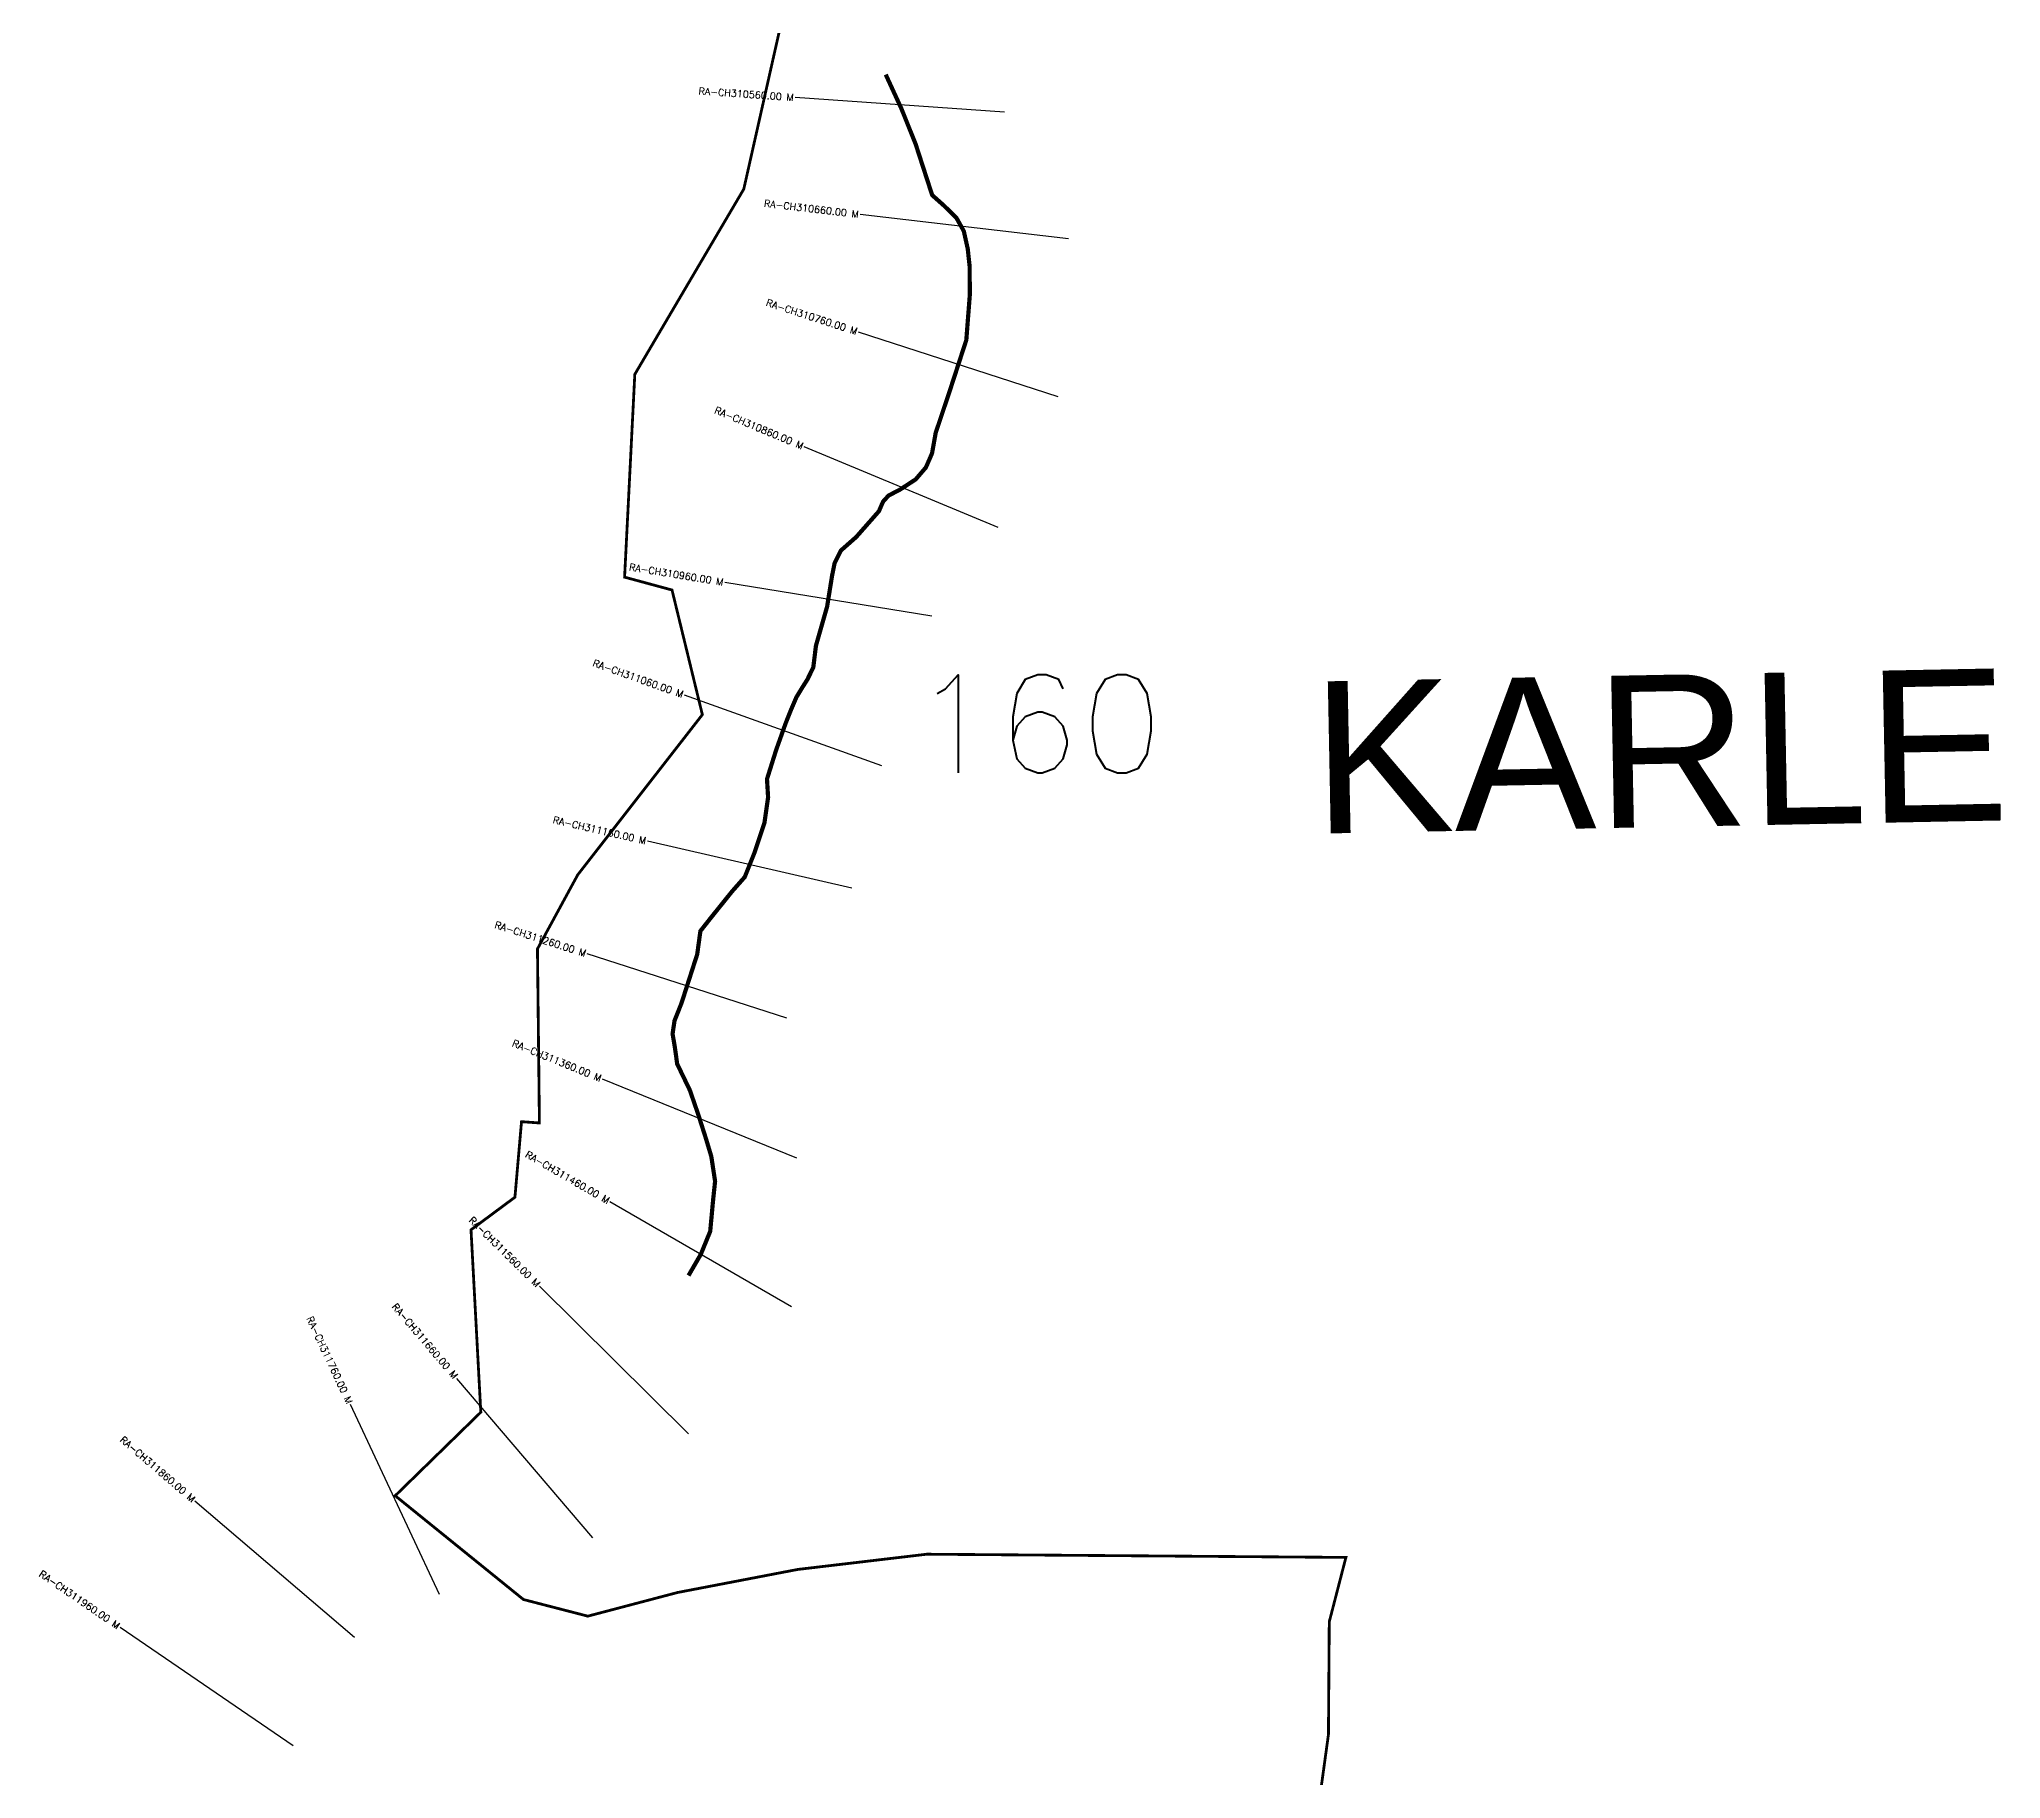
# Model space of a CAD drawing. Header units: metres. Extents: x 285237 to 290910, y 2005434 to 2009253.
# Drawn here: x 286428 to 287830, y 2006882 to 2008126 of the extents above; entities that cross this region are included whole.
import ezdxf
from ezdxf.enums import TextEntityAlignment as Align

# ---------------------------------------------------------------- set-up
doc = ezdxf.new("R2010")
doc.units = ezdxf.units.M
doc.header["$MEASUREMENT"] = 0
for name, color, linetype in [('CS', 134, 'Continuous'), ('CSMark', 6, 'Continuous'), ('NATURALLY PROTECTED', 3, 'Continuous'), ('VILLAGE NAME', 250, 'Continuous')]:
    doc.layers.add(name, color=color, linetype=linetype)
doc.styles.get("Standard").update_dxf_attribs({"font": 'simplex.shx'})

msp = doc.modelspace()

# ---------------------------------------------------------------- linework, layer by layer
at = {"color": 6, "const_width": 2, "flags": 128}
msp.add_lwpolyline([(287313.2, 2006649), (287349.7, 2006913.8), (287350.3, 2006994.5), (287362.2, 2007040.5), (287062.6, 2007042.8), (286970.3, 2007031.9), (286884.3, 2007015.4), (286820.2, 2006998.5), (286774.2, 2007010.4), (286682.5, 2007084.6), (286743.7, 2007144.3), (286736.7, 2007274.7), (286768.1, 2007298), (286772.8, 2007352), (286785.6, 2007351.1), (286784.2, 2007475.5), (286813, 2007528.5), (286902.1, 2007643), (286880.4, 2007732.1), (286846.5, 2007741.3), (286853.8, 2007886.3), (286931.7, 2008018.7), (286970.3, 2008190.1)], dxfattribs=at)
at = {"layer": 'CS'}
for p, q in [((287118, 2008073.7), (286968.4, 2008084.1)), ((287163.8, 2007983.2), (287014.8, 2008000.6)), ((287156.4, 2007870.1), (287013.7, 2007916.5)), ((287113.5, 2007776.7), (286975, 2007834.4)), ((287066.1, 2007713.4), (286918.1, 2007737.5)), ((287030.5, 2007606.5), (286889.3, 2007657)), ((287009, 2007518.9), (286862.8, 2007552.5)), ((286962.5, 2007426), (286819.7, 2007471.9)), ((286969.6, 2007325.9), (286830.7, 2007382.4)), ((286965.9, 2007219.6), (286836, 2007294.6)), ((286892.3, 2007128.9), (286785.6, 2007234.3)), ((286823.8, 2007054.4), (286726.5, 2007168.5)), ((286714.1, 2007014), (286650.5, 2007149.8)), ((286653.3, 2006983.2), (286539.3, 2007080.7)), ((286609.6, 2006905.8), (286485.8, 2006990.5))]:
    msp.add_line(p, q, dxfattribs=at)
at = {"layer": 'NATURALLY PROTECTED', "const_width": 3, "flags": 128}
msp.add_lwpolyline([(287033.2, 2008100.6), (287044.5, 2008076), (287054.6, 2008050.8), (287066.4, 2008014.4), (287074.5, 2008007.2), (287083.7, 2007998.2), (287089, 2007988.7), (287091.8, 2007976.2), (287093.2, 2007963.4), (287093.3, 2007942.9), (287090.8, 2007910.8), (287079.5, 2007876.1), (287068.9, 2007844.4), (287066.3, 2007829.8), (287061.9, 2007819.7), (287054.6, 2007811.2), (287043.6, 2007804), (287035.2, 2007799.6), (287031.3, 2007795.3), (287028.3, 2007788.4), (287012.1, 2007770), (287001.1, 2007760.3), (286996.7, 2007751.5), (286994.9, 2007742.7), (286991.3, 2007720.3), (286983.3, 2007692.3), (286981.4, 2007676.7), (286977.1, 2007668), (286973.3, 2007662), (286969.3, 2007655.4), (286965.4, 2007646.3), (286961.6, 2007636.7), (286954.8, 2007617.6), (286948.3, 2007596.9), (286949.1, 2007583.9), (286946.5, 2007565.8), (286939.4, 2007544.4), (286932.4, 2007526.9), (286923.4, 2007516.7), (286908.6, 2007498.3), (286900.7, 2007488.3), (286898.4, 2007471.6), (286887.2, 2007436.8), (286882.2, 2007424.2), (286880.8, 2007414.8), (286882.4, 2007405.4), (286884.1, 2007393.3), (286893.2, 2007374.4), (286899.1, 2007357.3), (286904.7, 2007339.8), (286908.5, 2007327.1), (286911.2, 2007309.4), (286909.8, 2007296.2), (286907.7, 2007273.6), (286901, 2007257.2), (286892.2, 2007242)], dxfattribs=at)

# ---------------------------------------------------------------- texts
at = {"insert": (287052, 2007671.5), "char_height": 70, "attachment_point": 1}
msp.add_mtext_dynamic_manual_height_columns('160', width=95.172, gutter_width=1, heights=[95.3], dxfattribs=at)
at = {"layer": 'CSMark'}
for s, rotation, p in [('RA-CH310560.00 M', 356.0333, (286967.4, 2008084.2)), ('RA-CH310660.00 M', 353.3333, (287013.9, 2008000.7)), ('RA-CH310760.00 M', 342.0086, (287012.8, 2007916.8)), ('RA-CH310860.00 M', 337.3649, (286974.1, 2007834.8)), ('RA-CH310960.00 M', 350.7422, (286917.1, 2007737.7)), ('RA-CH311060.00 M', 340.3319, (286888.3, 2007657.3)), ('RA-CH311160.00 M', 347.0453, (286861.8, 2007552.7)), ('RA-CH311260.00 M', 342.1675, (286818.8, 2007472.2)), ('RA-CH311360.00 M', 337.8577, (286829.7, 2007382.8)), ('RA-CH311460.00 M', 329.9765, (286835.2, 2007295.1)), ('RA-CH311560.00 M', 315.3352, (286784.9, 2007235)), ('RA-CH311760.00 M', 295.0787, (286650, 2007150.7)), ('RA-CH311660.00 M', 310.4613, (286725.9, 2007169.3)), ('RA-CH311860.00 M', 319.442, (286538.6, 2007081.4)), ('RA-CH311960.00 M', 325.6403, (286485, 2006991))]:
    msp.add_text(s, height=5, rotation=rotation, dxfattribs=at).set_placement(p, align=Align.MIDDLE_RIGHT)
at = {"layer": 'VILLAGE NAME', "insert": (287336.8, 2007666.6), "char_height": 108.748, "attachment_point": 1, "rotation": 1.1028}
msp.add_mtext_dynamic_manual_height_columns('{\\fArial|b0|i0|c0|p34;KARLE}', width=726.929, gutter_width=543.7, heights=[0], dxfattribs=at)

doc.saveas('drawing.dxf')
